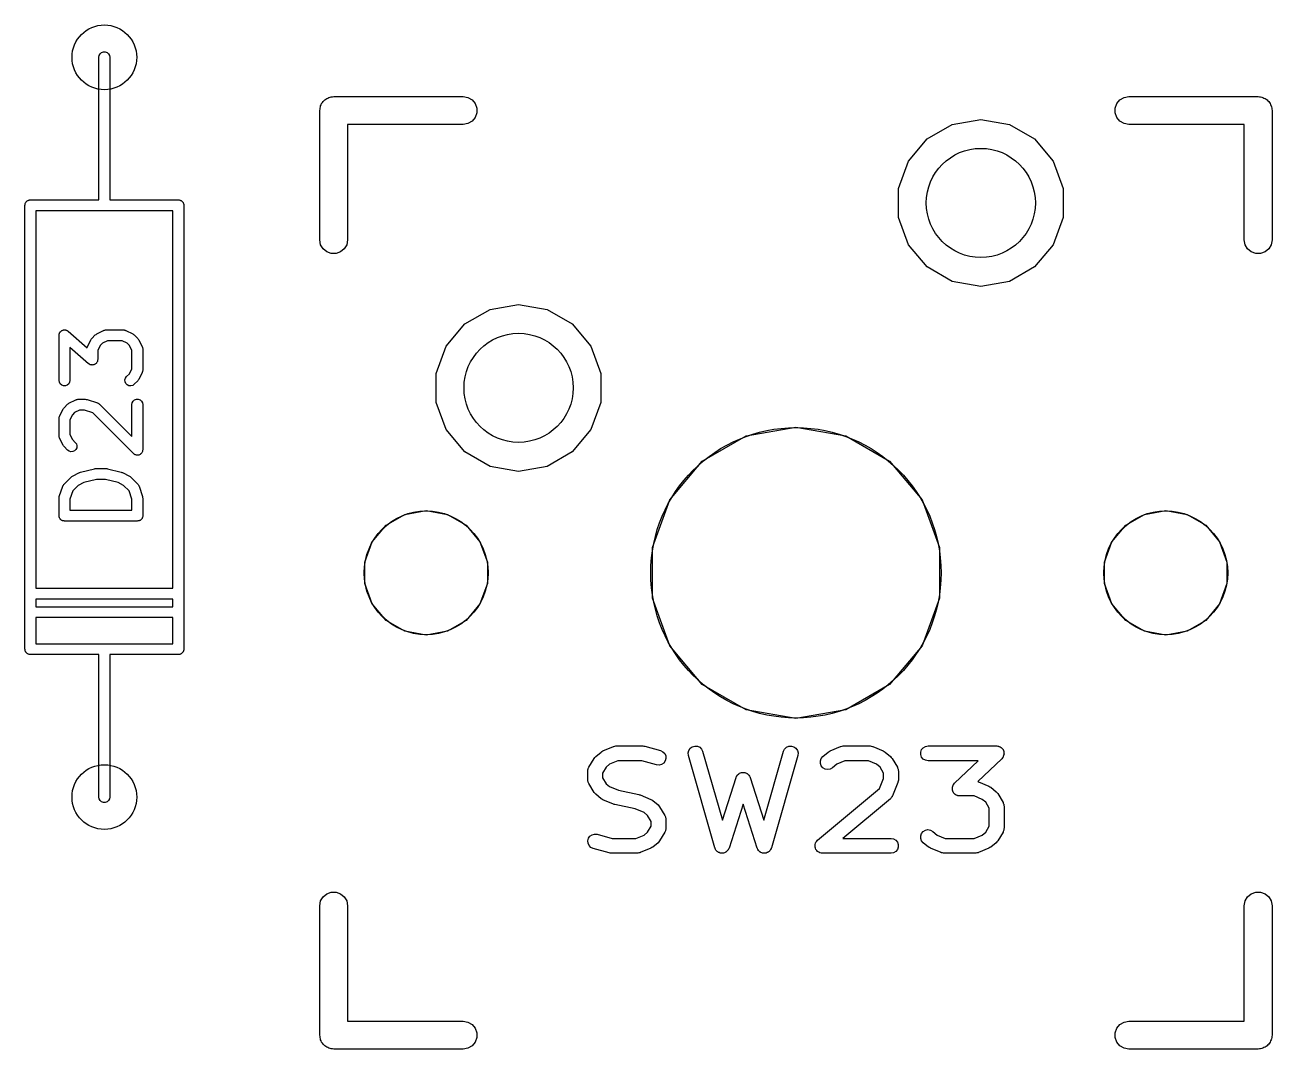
# Model space of a CAD drawing. Extents: x 37 to 203, y -145 to -25.
# Drawn here: x 77.91 to 95.04, y -85.54 to -71.48 of the extents above; entities that cross this region are included whole.
import ezdxf

# ---------------------------------------------------------------- set-up
doc = ezdxf.new("R2010")
doc.units = 0
doc.header["$MEASUREMENT"] = 0
doc.layers.add('BLACK', color=7, linetype='CONTINUOUS')

msp = doc.modelspace()

# ---------------------------------------------------------------- linework, layer by layer
at = {"layer": 'Black'}
for p, q in [((78.925, -71.92), (78.9295, -71.8943)), ((78.925, -73.19), (78.925, -71.92)), ((78.9295, -71.8943), (78.9425, -71.8718)), ((78.9425, -71.8718), (78.9625, -71.855)), ((78.9625, -71.855), (78.987, -71.8461)), ((78.987, -71.8461), (79.013, -71.8461)), ((79.013, -71.8461), (79.0375, -71.855)), ((79.0375, -71.855), (79.0575, -71.8718)), ((79.0575, -71.8718), (79.0705, -71.8943)), ((79.0705, -71.8943), (79.075, -71.92)), ((79.075, -71.92), (79.075, -73.19)), ((82.1013, -72.4681), (82.1169, -72.4624)), ((82.1169, -72.4624), (82.1336, -72.4624)), ((82.1336, -72.4624), (82.15, -72.4595)), ((82.15, -72.4595), (83.928, -72.4595)), ((83.928, -72.4595), (83.9932, -72.471)), ((93.0068, -72.471), (93.072, -72.4595)), ((93.072, -72.4595), (94.85, -72.4595)), ((94.85, -72.4595), (94.8664, -72.4624)), ((94.8664, -72.4624), (94.8831, -72.4624)), ((94.8831, -72.4624), (94.8987, -72.4681)), ((81.9595, -72.65), (81.9624, -72.6336)), ((81.9624, -72.6169), (81.9681, -72.6013)), ((81.9624, -72.6336), (81.9624, -72.6169)), ((81.9681, -72.6013), (81.971, -72.5848)), ((81.971, -72.5848), (81.9793, -72.5704)), ((81.9793, -72.5704), (81.985, -72.5547)), ((81.985, -72.5547), (81.9957, -72.542)), ((81.9957, -72.542), (82.0041, -72.5275)), ((82.0041, -72.5275), (82.0168, -72.5168)), ((82.0168, -72.5168), (82.0275, -72.5041)), ((82.0275, -72.5041), (82.042, -72.4957)), ((82.042, -72.4957), (82.0547, -72.485)), ((82.0547, -72.485), (82.0704, -72.4793)), ((82.0704, -72.4793), (82.0848, -72.471)), ((82.0848, -72.471), (82.1013, -72.4681)), ((83.9932, -72.471), (84.0505, -72.5041)), ((84.0505, -72.5041), (84.093, -72.5547)), ((84.093, -72.5547), (84.1156, -72.6169)), ((84.1156, -72.6169), (84.1156, -72.6831)), ((92.8844, -72.6169), (92.907, -72.5547)), ((92.8844, -72.6831), (92.8844, -72.6169)), ((92.907, -72.5547), (92.9495, -72.5041)), ((92.9495, -72.5041), (93.0068, -72.471)), ((94.8987, -72.4681), (94.9152, -72.471)), ((94.9152, -72.471), (94.9296, -72.4793)), ((94.9296, -72.4793), (94.9453, -72.485)), ((94.9453, -72.485), (94.958, -72.4957)), ((94.958, -72.4957), (94.9725, -72.5041)), ((94.9725, -72.5041), (94.9832, -72.5168)), ((94.9832, -72.5168), (94.9959, -72.5275)), ((94.9959, -72.5275), (95.0043, -72.542)), ((95.0043, -72.542), (95.015, -72.5547)), ((95.015, -72.5547), (95.0207, -72.5704)), ((95.0207, -72.5704), (95.029, -72.5848)), ((95.029, -72.5848), (95.0319, -72.6013)), ((95.0319, -72.6013), (95.0376, -72.6169)), ((95.0376, -72.6169), (95.0376, -72.6336)), ((95.0376, -72.6336), (95.0405, -72.65)), ((81.9595, -74.428), (81.9595, -72.65)), ((84.0505, -72.7959), (83.9932, -72.829)), ((84.093, -72.7452), (84.0505, -72.7959)), ((84.1156, -72.6831), (84.093, -72.7452)), ((90.6476, -72.8418), (91.04, -72.7726)), ((91.04, -72.7726), (91.4324, -72.8418)), ((92.907, -72.7452), (92.8844, -72.6831)), ((92.9495, -72.7959), (92.907, -72.7452)), ((93.0068, -72.829), (92.9495, -72.7959)), ((95.0405, -72.65), (95.0405, -74.428)), ((83.928, -72.8405), (82.3405, -72.8405)), ((82.3405, -72.8405), (82.3405, -74.428)), ((83.9932, -72.829), (83.928, -72.8405)), ((90.3025, -73.0411), (90.6476, -72.8418)), ((91.4324, -72.8418), (91.7775, -73.0411)), ((93.072, -72.8405), (93.0068, -72.829)), ((94.6595, -72.8405), (93.072, -72.8405)), ((94.6595, -74.428), (94.6595, -72.8405)), ((90.0464, -73.3463), (90.3025, -73.0411)), ((91.7775, -73.0411), (92.0336, -73.3463)), ((78.925, -73.877), (78.925, -73.19)), ((79.075, -73.19), (79.075, -73.877)), ((89.9101, -73.7208), (90.0464, -73.3463)), ((92.0336, -73.3463), (92.1699, -73.7208)), ((89.9101, -74.1192), (89.9101, -73.7208)), ((92.1699, -73.7208), (92.1699, -74.1192)), ((77.909, -73.952), (77.9101, -73.9455)), ((77.909, -80.048), (77.909, -73.952)), ((77.9101, -73.939), (77.9124, -73.9328)), ((77.9101, -73.9455), (77.9101, -73.939)), ((77.9124, -73.9328), (77.9135, -73.9263)), ((77.9135, -73.9263), (77.9168, -73.9207)), ((77.9168, -73.9207), (77.919, -73.9145)), ((77.919, -73.9145), (77.9233, -73.9095)), ((77.9233, -73.9095), (77.9265, -73.9038)), ((77.9265, -73.9038), (77.9316, -73.8996)), ((77.9316, -73.8996), (77.9358, -73.8945)), ((77.9358, -73.8945), (77.9415, -73.8913)), ((77.9415, -73.8913), (77.9465, -73.887)), ((77.9465, -73.887), (77.9527, -73.8848)), ((77.9527, -73.8848), (77.9583, -73.8815)), ((77.9583, -73.8815), (77.9648, -73.8804)), ((77.9648, -73.8804), (77.971, -73.8781)), ((77.971, -73.8781), (77.9775, -73.8781)), ((77.9775, -73.8781), (77.984, -73.877)), ((77.984, -73.877), (78.925, -73.877)), ((79.075, -73.877), (80.016, -73.877)), ((80.016, -73.877), (80.0225, -73.8781)), ((80.0225, -73.8781), (80.029, -73.8781)), ((80.029, -73.8781), (80.0352, -73.8804)), ((80.0352, -73.8804), (80.0417, -73.8815)), ((80.0417, -73.8815), (80.0473, -73.8848)), ((80.0473, -73.8848), (80.0535, -73.887)), ((80.0535, -73.887), (80.0585, -73.8913)), ((80.0585, -73.8913), (80.0642, -73.8945)), ((80.0642, -73.8945), (80.0684, -73.8996)), ((80.0684, -73.8996), (80.0735, -73.9038)), ((80.0735, -73.9038), (80.0767, -73.9095)), ((80.0767, -73.9095), (80.081, -73.9145)), ((80.081, -73.9145), (80.0832, -73.9207)), ((80.0832, -73.9207), (80.0865, -73.9263)), ((80.0865, -73.9263), (80.0876, -73.9328)), ((80.0876, -73.9328), (80.0899, -73.939)), ((80.0899, -73.939), (80.0899, -73.9455)), ((80.0899, -73.9455), (80.091, -73.952)), ((80.091, -73.952), (80.091, -80.048)), ((79, -74.027), (78.059, -74.027)), ((78.059, -74.027), (78.059, -79.211)), ((79.941, -74.027), (79, -74.027)), ((79.941, -79.211), (79.941, -74.027)), ((90.0464, -74.4937), (89.9101, -74.1192)), ((92.1699, -74.1192), (92.0336, -74.4937)), ((81.971, -74.4932), (81.9595, -74.428)), ((82.0041, -74.5505), (81.971, -74.4932)), ((82.329, -74.4932), (82.2959, -74.5505)), ((82.3405, -74.428), (82.329, -74.4932)), ((90.3025, -74.7989), (90.0464, -74.4937)), ((92.0336, -74.4937), (91.7775, -74.7989)), ((94.671, -74.4932), (94.6595, -74.428)), ((94.7041, -74.5505), (94.671, -74.4932)), ((95.029, -74.4932), (94.9959, -74.5505)), ((95.0405, -74.428), (95.029, -74.4932)), ((82.0547, -74.593), (82.0041, -74.5505)), ((82.1169, -74.6156), (82.0547, -74.593)), ((82.1831, -74.6156), (82.1169, -74.6156)), ((82.2452, -74.593), (82.1831, -74.6156)), ((82.2959, -74.5505), (82.2452, -74.593)), ((94.7548, -74.593), (94.7041, -74.5505)), ((94.8169, -74.6156), (94.7548, -74.593)), ((94.8831, -74.6156), (94.8169, -74.6156)), ((94.9453, -74.593), (94.8831, -74.6156)), ((94.9959, -74.5505), (94.9453, -74.593)), ((90.6476, -74.9982), (90.3025, -74.7989)), ((91.7775, -74.7989), (91.4324, -74.9982)), ((91.04, -75.0674), (90.6476, -74.9982)), ((91.4324, -74.9982), (91.04, -75.0674)), ((84.2976, -75.3818), (84.69, -75.3126)), ((84.69, -75.3126), (85.0824, -75.3818)), ((83.9525, -75.5811), (84.2976, -75.3818)), ((85.0824, -75.3818), (85.4275, -75.5811)), ((78.3788, -75.7235), (78.3809, -75.7181)), ((78.3809, -75.7181), (78.3819, -75.7124)), ((78.3819, -75.7124), (78.3856, -75.7061)), ((78.3856, -75.7061), (78.3882, -75.6993)), ((78.3882, -75.6993), (78.392, -75.6949)), ((78.392, -75.6949), (78.3949, -75.6899)), ((78.3949, -75.6899), (78.4005, -75.6852)), ((78.4005, -75.6852), (78.4054, -75.6797)), ((78.4054, -75.6797), (78.4104, -75.6769)), ((78.4104, -75.6769), (78.4149, -75.6731)), ((78.4149, -75.6731), (78.4218, -75.6706)), ((78.4218, -75.6706), (78.4282, -75.6671)), ((78.4282, -75.6671), (78.4339, -75.6662)), ((78.4339, -75.6662), (78.4394, -75.6642)), ((78.4394, -75.6642), (78.4467, -75.6642)), ((78.4467, -75.6642), (78.4539, -75.6631)), ((78.4539, -75.6631), (78.4596, -75.6642)), ((78.4596, -75.6642), (78.4654, -75.6642)), ((78.4654, -75.6642), (78.4723, -75.6667)), ((78.4723, -75.6667), (78.4795, -75.6682)), ((78.4795, -75.6682), (78.4844, -75.6712)), ((78.4844, -75.6712), (78.4899, -75.6731)), ((78.4899, -75.6731), (78.4955, -75.6779)), ((78.4955, -75.6779), (78.5018, -75.6817)), ((78.5018, -75.6817), (78.7618, -75.9091)), ((78.8854, -75.7258), (78.895, -75.7186)), ((78.895, -75.7186), (78.9903, -75.671)), ((78.9903, -75.671), (78.9944, -75.6698)), ((78.9944, -75.6698), (78.9982, -75.6676)), ((78.9982, -75.6676), (79.0068, -75.6661)), ((79.0068, -75.6661), (79.0152, -75.6636)), ((79.0152, -75.6636), (79.0196, -75.6638)), ((79.0196, -75.6638), (79.0238, -75.6631)), ((79.0238, -75.6631), (79.2619, -75.6631)), ((79.2619, -75.6631), (79.2662, -75.6638)), ((79.2662, -75.6638), (79.2705, -75.6636)), ((79.2705, -75.6636), (79.2789, -75.6661)), ((79.2789, -75.6661), (79.2876, -75.6676)), ((79.2876, -75.6676), (79.2913, -75.6698)), ((79.2913, -75.6698), (79.2954, -75.671)), ((79.2954, -75.671), (79.3907, -75.7186)), ((79.3907, -75.7186), (79.4003, -75.7258)), ((83.6964, -75.8863), (83.9525, -75.5811)), ((85.4275, -75.5811), (85.6836, -75.8863)), ((78.3774, -75.7381), (78.3787, -75.7309)), ((78.3774, -76.3571), (78.3774, -75.7381)), ((78.3787, -75.7309), (78.3788, -75.7235)), ((78.7663, -75.895), (78.8139, -75.7998)), ((78.8139, -75.7998), (78.821, -75.7901)), ((78.821, -75.7901), (78.8279, -75.7803)), ((78.8279, -75.7803), (78.8755, -75.7327)), ((78.8755, -75.7327), (78.8854, -75.7258)), ((78.9426, -75.8778), (78.9083, -75.9463)), ((78.973, -75.8474), (78.9426, -75.8778)), ((79.0415, -75.8131), (78.973, -75.8474)), ((79.2442, -75.8131), (79.0415, -75.8131)), ((79.3127, -75.8474), (79.2442, -75.8131)), ((79.3431, -75.8778), (79.3127, -75.8474)), ((79.3774, -75.9463), (79.3431, -75.8778)), ((79.4003, -75.7258), (79.4102, -75.7327)), ((79.4102, -75.7327), (79.4578, -75.7803)), ((79.4578, -75.7803), (79.4647, -75.7901)), ((79.4647, -75.7901), (79.4718, -75.7998)), ((79.4718, -75.7998), (79.5195, -75.895)), ((83.5601, -76.2608), (83.6964, -75.8863)), ((85.6836, -75.8863), (85.8199, -76.2608)), ((78.7839, -76.1279), (78.5274, -75.9034)), ((78.5274, -75.9034), (78.5274, -76.3571)), ((78.7618, -75.9091), (78.7629, -75.9029)), ((78.7629, -75.9029), (78.765, -75.8992)), ((78.765, -75.8992), (78.7663, -75.895)), ((78.9083, -75.9463), (78.9083, -76.0714)), ((79.3774, -76.1966), (79.3774, -75.9463)), ((79.5195, -75.895), (79.5207, -75.8992)), ((79.5207, -75.8992), (79.5229, -75.9029)), ((79.5229, -75.9029), (79.5244, -75.9116)), ((79.5244, -75.9116), (79.5269, -75.92)), ((79.5269, -75.92), (79.5266, -75.9243)), ((79.5266, -75.9243), (79.5274, -75.9286)), ((79.5274, -75.9286), (79.5274, -76.2143)), ((78.7902, -76.1317), (78.7839, -76.1279)), ((78.7958, -76.1364), (78.7902, -76.1317)), ((78.8013, -76.1384), (78.7958, -76.1364)), ((78.8062, -76.1414), (78.8013, -76.1384)), ((78.8134, -76.1428), (78.8062, -76.1414)), ((78.8203, -76.1453), (78.8134, -76.1428)), ((78.8261, -76.1453), (78.8203, -76.1453)), ((78.8318, -76.1464), (78.8261, -76.1453)), ((78.839, -76.1453), (78.8318, -76.1464)), ((78.8464, -76.1453), (78.839, -76.1453)), ((78.8518, -76.1433), (78.8464, -76.1453)), ((78.8575, -76.1424), (78.8518, -76.1433)), ((78.8639, -76.1389), (78.8575, -76.1424)), ((78.8708, -76.1364), (78.8639, -76.1389)), ((78.8753, -76.1327), (78.8708, -76.1364)), ((78.8803, -76.1299), (78.8753, -76.1327)), ((78.8852, -76.1243), (78.8803, -76.1299)), ((78.8908, -76.1196), (78.8852, -76.1243)), ((78.8937, -76.1146), (78.8908, -76.1196)), ((78.8975, -76.1103), (78.8937, -76.1146)), ((78.9001, -76.1034), (78.8975, -76.1103)), ((78.9038, -76.0971), (78.9001, -76.1034)), ((78.9048, -76.0914), (78.9038, -76.0971)), ((78.9069, -76.086), (78.9048, -76.0914)), ((78.9071, -76.0786), (78.9069, -76.086)), ((78.9083, -76.0714), (78.9071, -76.0786)), ((79.3431, -76.2651), (79.3774, -76.1966)), ((79.5244, -76.2313), (79.5229, -76.2399)), ((79.5269, -76.2229), (79.5244, -76.2313)), ((79.5274, -76.2143), (79.5266, -76.2185)), ((79.5266, -76.2185), (79.5269, -76.2229)), ((78.3819, -76.3828), (78.3774, -76.3571)), ((78.3949, -76.4054), (78.3819, -76.3828)), ((78.4149, -76.4221), (78.3949, -76.4054)), ((78.5098, -76.4054), (78.4899, -76.4221)), ((78.5229, -76.3828), (78.5098, -76.4054)), ((78.5274, -76.3571), (78.5229, -76.3828)), ((79.2824, -76.3506), (79.2892, -76.3254)), ((79.2847, -76.3766), (79.2824, -76.3506)), ((79.2957, -76.4002), (79.2847, -76.3766)), ((79.2892, -76.3254), (79.3041, -76.3041)), ((79.3141, -76.4186), (79.2957, -76.4002)), ((79.3041, -76.3041), (79.3431, -76.2651)), ((79.4578, -76.3626), (79.4102, -76.4102)), ((79.4647, -76.3527), (79.4578, -76.3626)), ((79.4718, -76.3431), (79.4647, -76.3527)), ((79.5195, -76.2478), (79.4718, -76.3431)), ((79.5207, -76.2437), (79.5195, -76.2478)), ((79.5229, -76.2399), (79.5207, -76.2437)), ((83.5601, -76.6592), (83.5601, -76.2608)), ((85.8199, -76.2608), (85.8199, -76.6592)), ((78.4394, -76.431), (78.4149, -76.4221)), ((78.4654, -76.431), (78.4394, -76.431)), ((78.4899, -76.4221), (78.4654, -76.431)), ((79.3377, -76.4296), (79.3141, -76.4186)), ((79.3637, -76.4319), (79.3377, -76.4296)), ((79.3888, -76.4251), (79.3637, -76.4319)), ((79.4102, -76.4102), (79.3888, -76.4251)), ((78.4329, -76.7522), (78.4401, -76.7425)), ((78.4401, -76.7425), (78.447, -76.7327)), ((78.447, -76.7327), (78.4946, -76.6851)), ((78.4946, -76.6851), (78.5044, -76.6782)), ((78.5044, -76.6782), (78.5141, -76.671)), ((78.5141, -76.671), (78.6093, -76.6234)), ((78.6093, -76.6234), (78.6135, -76.6222)), ((78.6135, -76.6222), (78.6172, -76.62)), ((78.6172, -76.62), (78.6259, -76.6185)), ((78.6259, -76.6185), (78.6343, -76.616)), ((78.6343, -76.616), (78.6386, -76.6162)), ((78.6386, -76.6162), (78.6429, -76.6155)), ((78.6429, -76.6155), (78.7381, -76.6155)), ((78.7381, -76.6155), (78.7499, -76.6176)), ((78.7499, -76.6176), (78.7618, -76.6193)), ((78.7618, -76.6193), (78.9047, -76.6669)), ((78.9047, -76.6669), (78.9085, -76.669)), ((78.9085, -76.669), (78.9126, -76.6701)), ((78.9126, -76.6701), (78.9198, -76.6752)), ((78.9198, -76.6752), (78.9276, -76.6793)), ((78.9276, -76.6793), (78.9304, -76.6826)), ((78.9304, -76.6826), (78.934, -76.6851)), ((78.934, -76.6851), (79.3774, -77.1285)), ((79.3774, -76.6905), (79.3819, -76.6648)), ((79.3774, -77.1285), (79.3774, -76.6905)), ((79.3819, -76.6648), (79.3949, -76.6423)), ((79.3949, -76.6423), (79.4149, -76.6255)), ((79.4149, -76.6255), (79.4394, -76.6166)), ((79.4394, -76.6166), (79.4654, -76.6166)), ((79.4654, -76.6166), (79.4899, -76.6255)), ((79.4899, -76.6255), (79.5098, -76.6423)), ((79.5098, -76.6423), (79.5229, -76.6648)), ((79.5229, -76.6648), (79.5274, -76.6905)), ((79.5274, -76.6905), (79.5274, -77.3095)), ((83.6964, -77.0337), (83.5601, -76.6592)), ((85.8199, -76.6592), (85.6836, -77.0337)), ((78.3774, -76.881), (78.3781, -76.8767)), ((78.3774, -77.119), (78.3774, -76.881)), ((78.3779, -76.8724), (78.3804, -76.864)), ((78.3781, -76.8767), (78.3779, -76.8724)), ((78.3804, -76.864), (78.3819, -76.8553)), ((78.3819, -76.8553), (78.3841, -76.8516)), ((78.3841, -76.8516), (78.3853, -76.8474)), ((78.3853, -76.8474), (78.4329, -76.7522)), ((78.5616, -76.8301), (78.5274, -76.8987)), ((78.5274, -76.8987), (78.5274, -77.1013)), ((78.592, -76.7997), (78.5616, -76.8301)), ((78.6606, -76.7655), (78.592, -76.7997)), ((78.7259, -76.7655), (78.6606, -76.7655)), ((78.8404, -76.8036), (78.7259, -76.7655)), ((79.3993, -77.3626), (78.8404, -76.8036)), ((83.9525, -77.3389), (83.6964, -77.0337)), ((85.6836, -77.0337), (85.4275, -77.3389)), ((87.8154, -77.1192), (88.5, -76.9985)), ((88.5, -76.9985), (89.1846, -77.1192)), ((78.3781, -77.1233), (78.3774, -77.119)), ((78.3779, -77.1276), (78.3781, -77.1233)), ((78.3804, -77.136), (78.3779, -77.1276)), ((78.3819, -77.1447), (78.3804, -77.136)), ((78.3841, -77.1484), (78.3819, -77.1447)), ((78.3853, -77.1526), (78.3841, -77.1484)), ((78.4329, -77.2478), (78.3853, -77.1526)), ((78.4401, -77.2575), (78.4329, -77.2478)), ((78.447, -77.2673), (78.4401, -77.2575)), ((78.5274, -77.1013), (78.5616, -77.1699)), ((78.5616, -77.1699), (78.6007, -77.2089)), ((78.6007, -77.2089), (78.6156, -77.2302)), ((78.6156, -77.2302), (78.6223, -77.2554)), ((78.6223, -77.2554), (78.6201, -77.2813)), ((87.2134, -77.4667), (87.8154, -77.1192)), ((89.1846, -77.1192), (89.7865, -77.4667)), ((78.4946, -77.3149), (78.447, -77.2673)), ((78.5159, -77.3299), (78.4946, -77.3149)), ((78.5411, -77.3366), (78.5159, -77.3299)), ((78.567, -77.3343), (78.5411, -77.3366)), ((78.5906, -77.3233), (78.567, -77.3343)), ((78.6091, -77.3049), (78.5906, -77.3233)), ((78.6201, -77.2813), (78.6091, -77.3049)), ((79.4074, -77.3682), (79.3993, -77.3626)), ((79.4149, -77.3745), (79.4074, -77.3682)), ((79.418, -77.3756), (79.4149, -77.3745)), ((79.4207, -77.3775), (79.418, -77.3756)), ((79.4302, -77.38), (79.4207, -77.3775)), ((79.4394, -77.3834), (79.4302, -77.38)), ((79.4427, -77.3834), (79.4394, -77.3834)), ((79.4458, -77.3842), (79.4427, -77.3834)), ((79.4556, -77.3834), (79.4458, -77.3842)), ((79.4654, -77.3834), (79.4556, -77.3834)), ((79.4685, -77.3823), (79.4654, -77.3834)), ((79.4718, -77.382), (79.4685, -77.3823)), ((79.4807, -77.3778), (79.4718, -77.382)), ((79.4899, -77.3745), (79.4807, -77.3778)), ((79.4924, -77.3724), (79.4899, -77.3745)), ((79.4954, -77.371), (79.4924, -77.3724)), ((79.5023, -77.364), (79.4954, -77.371)), ((79.5098, -77.3577), (79.5023, -77.364)), ((79.5115, -77.3549), (79.5098, -77.3577)), ((79.5138, -77.3525), (79.5115, -77.3549)), ((79.518, -77.3437), (79.5138, -77.3525)), ((79.5229, -77.3352), (79.518, -77.3437)), ((79.5234, -77.3319), (79.5229, -77.3352)), ((79.5248, -77.3289), (79.5234, -77.3319)), ((79.5257, -77.3192), (79.5248, -77.3289)), ((79.5274, -77.3095), (79.5257, -77.3192)), ((84.2976, -77.5382), (83.9525, -77.3389)), ((85.4275, -77.3389), (85.0824, -77.5382)), ((78.6723, -77.6177), (78.8628, -77.5701)), ((78.8628, -77.5701), (78.8719, -77.5695)), ((78.8719, -77.5695), (78.881, -77.5679)), ((78.881, -77.5679), (79.0238, -77.5679)), ((79.0238, -77.5679), (79.0328, -77.5695)), ((79.0328, -77.5695), (79.042, -77.5701)), ((79.042, -77.5701), (79.2325, -77.6177)), ((84.69, -77.6074), (84.2976, -77.5382)), ((85.0824, -77.5382), (84.69, -77.6074)), ((86.7666, -77.9992), (87.2134, -77.4667)), ((89.7865, -77.4667), (90.2334, -77.9992)), ((78.447, -77.7803), (78.5422, -77.6851)), ((78.5422, -77.6851), (78.552, -77.6782)), ((78.552, -77.6782), (78.5617, -77.671)), ((78.5617, -77.671), (78.6569, -77.6234)), ((78.7167, -77.7612), (78.6397, -77.7997)), ((78.6569, -77.6234), (78.6648, -77.6211)), ((78.6648, -77.6211), (78.6723, -77.6177)), ((78.8902, -77.7179), (78.7167, -77.7612)), ((79.0146, -77.7179), (78.8902, -77.7179)), ((79.1881, -77.7612), (79.0146, -77.7179)), ((79.2651, -77.7997), (79.1881, -77.7612)), ((79.2325, -77.6177), (79.24, -77.6211)), ((79.24, -77.6211), (79.2478, -77.6234)), ((79.2478, -77.6234), (79.3431, -77.671)), ((79.3431, -77.671), (79.3527, -77.6782)), ((79.3527, -77.6782), (79.3626, -77.6851)), ((79.3626, -77.6851), (79.4578, -77.7803)), ((78.3812, -77.9525), (78.4288, -77.8096)), ((78.4288, -77.8096), (78.4309, -77.8058)), ((78.4309, -77.8058), (78.432, -77.8016)), ((78.432, -77.8016), (78.4371, -77.7944)), ((78.4371, -77.7944), (78.4413, -77.7867)), ((78.4413, -77.7867), (78.4445, -77.7838)), ((78.4445, -77.7838), (78.447, -77.7803)), ((78.5656, -77.8738), (78.5274, -77.9884)), ((78.6397, -77.7997), (78.5656, -77.8738)), ((79.3392, -77.8738), (79.2651, -77.7997)), ((79.3774, -77.9884), (79.3392, -77.8738)), ((79.4578, -77.7803), (79.4603, -77.7838)), ((79.4603, -77.7838), (79.4635, -77.7867)), ((79.4635, -77.7867), (79.4677, -77.7944)), ((79.4677, -77.7944), (79.4727, -77.8016)), ((79.4727, -77.8016), (79.4739, -77.8058)), ((79.4739, -77.8058), (79.4759, -77.8096)), ((79.4759, -77.8096), (79.5235, -77.9525)), ((78.3774, -77.9762), (78.3795, -77.9643)), ((78.3774, -78.2143), (78.3774, -77.9762)), ((78.3795, -77.9643), (78.3812, -77.9525)), ((78.5274, -77.9884), (78.5274, -78.1393)), ((79.3774, -78.1393), (79.3774, -77.9884)), ((79.5235, -77.9525), (79.5253, -77.9643)), ((79.5253, -77.9643), (79.5274, -77.9762)), ((79.5274, -77.9762), (79.5274, -78.2143)), ((86.5289, -78.6524), (86.7666, -77.9992)), ((90.2334, -77.9992), (90.4711, -78.6524)), ((78.3785, -78.2207), (78.3774, -78.2143)), ((78.3785, -78.2273), (78.3785, -78.2207)), ((78.3808, -78.2335), (78.3785, -78.2273)), ((78.3819, -78.2399), (78.3808, -78.2335)), ((78.3852, -78.2456), (78.3819, -78.2399)), ((78.3874, -78.2518), (78.3852, -78.2456)), ((78.3916, -78.2568), (78.3874, -78.2518)), ((78.3949, -78.2625), (78.3916, -78.2568)), ((78.4, -78.2667), (78.3949, -78.2625)), ((78.4042, -78.2717), (78.4, -78.2667)), ((78.4099, -78.275), (78.4042, -78.2717)), ((78.4149, -78.2792), (78.4099, -78.275)), ((78.421, -78.2815), (78.4149, -78.2792)), ((78.4267, -78.2848), (78.421, -78.2815)), ((78.4332, -78.2859), (78.4267, -78.2848)), ((78.4394, -78.2881), (78.4332, -78.2859)), ((78.4459, -78.2881), (78.4394, -78.2881)), ((78.4524, -78.2893), (78.4459, -78.2881)), ((79.4524, -78.2893), (78.4524, -78.2893)), ((78.5274, -78.1393), (79.3774, -78.1393)), ((79.4588, -78.2881), (79.4524, -78.2893)), ((79.4654, -78.2881), (79.4588, -78.2881)), ((79.4716, -78.2859), (79.4654, -78.2881)), ((79.478, -78.2848), (79.4716, -78.2859)), ((79.4837, -78.2815), (79.478, -78.2848)), ((79.4899, -78.2792), (79.4837, -78.2815)), ((79.4949, -78.275), (79.4899, -78.2792)), ((79.5006, -78.2717), (79.4949, -78.275)), ((79.5048, -78.2667), (79.5006, -78.2717)), ((79.5098, -78.2625), (79.5048, -78.2667)), ((79.5131, -78.2568), (79.5098, -78.2625)), ((79.5173, -78.2518), (79.5131, -78.2568)), ((79.5196, -78.2456), (79.5173, -78.2518)), ((79.5229, -78.2399), (79.5196, -78.2456)), ((79.524, -78.2335), (79.5229, -78.2399)), ((79.5262, -78.2273), (79.524, -78.2335)), ((79.5274, -78.2143), (79.5262, -78.2207)), ((79.5262, -78.2207), (79.5262, -78.2273)), ((82.871, -78.3457), (83.1279, -78.1974)), ((83.1279, -78.1974), (83.42, -78.1458)), ((83.42, -78.1458), (83.7121, -78.1974)), ((83.7121, -78.1974), (83.969, -78.3457)), ((93.031, -78.3457), (93.2879, -78.1974)), ((93.2879, -78.1974), (93.58, -78.1458)), ((93.58, -78.1458), (93.8721, -78.1974)), ((93.8721, -78.1974), (94.129, -78.3457)), ((82.6803, -78.5729), (82.871, -78.3457)), ((83.969, -78.3457), (84.1597, -78.5729)), ((92.8403, -78.5729), (93.031, -78.3457)), ((94.129, -78.3457), (94.3197, -78.5729)), ((82.5788, -78.8517), (82.6803, -78.5729)), ((84.1597, -78.5729), (84.2612, -78.8517)), ((92.7388, -78.8517), (92.8403, -78.5729)), ((94.3197, -78.5729), (94.4212, -78.8517)), ((86.5289, -79.3476), (86.5289, -78.6524)), ((90.4711, -78.6524), (90.4711, -79.3476)), ((82.5788, -79.1483), (82.5788, -78.8517)), ((84.2612, -78.8517), (84.2612, -79.1483)), ((92.7388, -79.1483), (92.7388, -78.8517)), ((94.4212, -78.8517), (94.4212, -79.1483)), ((78.059, -79.211), (79.941, -79.211)), ((82.6803, -79.4271), (82.5788, -79.1483)), ((84.2612, -79.1483), (84.1597, -79.4271)), ((92.8403, -79.4271), (92.7388, -79.1483)), ((94.4212, -79.1483), (94.3197, -79.4271)), ((78.059, -79.361), (78.059, -79.465)), ((79.941, -79.361), (78.059, -79.361)), ((78.059, -79.465), (79.941, -79.465)), ((79.941, -79.465), (79.941, -79.361)), ((82.871, -79.6543), (82.6803, -79.4271)), ((84.1597, -79.4271), (83.969, -79.6543)), ((86.7666, -80.0008), (86.5289, -79.3476)), ((90.4711, -79.3476), (90.2334, -80.0008)), ((93.031, -79.6543), (92.8403, -79.4271)), ((94.3197, -79.4271), (94.129, -79.6543)), ((79.941, -79.615), (78.059, -79.615)), ((78.059, -79.615), (78.059, -79.973)), ((79.941, -79.973), (79.941, -79.615)), ((83.1279, -79.8026), (82.871, -79.6543)), ((83.969, -79.6543), (83.7121, -79.8026)), ((93.2879, -79.8026), (93.031, -79.6543)), ((94.129, -79.6543), (93.8721, -79.8026)), ((83.42, -79.8541), (83.1279, -79.8026)), ((83.7121, -79.8026), (83.42, -79.8541)), ((93.58, -79.8541), (93.2879, -79.8026)), ((93.8721, -79.8026), (93.58, -79.8541)), ((78.059, -79.973), (79, -79.973)), ((79, -79.973), (79.941, -79.973)), ((87.2134, -80.5332), (86.7666, -80.0008)), ((90.2334, -80.0008), (89.7865, -80.5332)), ((77.9101, -80.0545), (77.909, -80.048)), ((77.9101, -80.061), (77.9101, -80.0545)), ((77.9124, -80.0672), (77.9101, -80.061)), ((77.9135, -80.0737), (77.9124, -80.0672)), ((77.9168, -80.0793), (77.9135, -80.0737)), ((77.919, -80.0855), (77.9168, -80.0793)), ((77.9233, -80.0905), (77.919, -80.0855)), ((77.9265, -80.0962), (77.9233, -80.0905)), ((77.9316, -80.1004), (77.9265, -80.0962)), ((77.9358, -80.1055), (77.9316, -80.1004)), ((77.9415, -80.1087), (77.9358, -80.1055)), ((77.9465, -80.113), (77.9415, -80.1087)), ((77.9527, -80.1152), (77.9465, -80.113)), ((77.9583, -80.1185), (77.9527, -80.1152)), ((77.9648, -80.1196), (77.9583, -80.1185)), ((77.971, -80.1219), (77.9648, -80.1196)), ((77.9775, -80.1219), (77.971, -80.1219)), ((77.984, -80.123), (77.9775, -80.1219)), ((78.925, -80.123), (77.984, -80.123)), ((78.925, -80.81), (78.925, -80.123)), ((80.016, -80.123), (79.075, -80.123)), ((79.075, -80.123), (79.075, -80.81)), ((80.0225, -80.1219), (80.016, -80.123)), ((80.029, -80.1219), (80.0225, -80.1219)), ((80.0352, -80.1196), (80.029, -80.1219)), ((80.0417, -80.1185), (80.0352, -80.1196)), ((80.0473, -80.1152), (80.0417, -80.1185)), ((80.0535, -80.113), (80.0473, -80.1152)), ((80.0585, -80.1087), (80.0535, -80.113)), ((80.0642, -80.1055), (80.0585, -80.1087)), ((80.0684, -80.1004), (80.0642, -80.1055)), ((80.0735, -80.0962), (80.0684, -80.1004)), ((80.0767, -80.0905), (80.0735, -80.0962)), ((80.081, -80.0855), (80.0767, -80.0905)), ((80.0832, -80.0793), (80.081, -80.0855)), ((80.0865, -80.0737), (80.0832, -80.0793)), ((80.0876, -80.0672), (80.0865, -80.0737)), ((80.0899, -80.061), (80.0876, -80.0672)), ((80.091, -80.048), (80.0899, -80.0545)), ((80.0899, -80.0545), (80.0899, -80.061)), ((87.8154, -80.8808), (87.2134, -80.5332)), ((89.7865, -80.5332), (89.1846, -80.8808)), ((78.925, -82.08), (78.925, -80.81)), ((79.075, -80.81), (79.075, -82.08)), ((88.5, -81.0015), (87.8154, -80.8808)), ((89.1846, -80.8808), (88.5, -81.0015)), ((85.7277, -81.5482), (85.7388, -81.5354)), ((85.7388, -81.5354), (85.7498, -81.5224)), ((85.7498, -81.5224), (85.8224, -81.4619)), ((85.8224, -81.4619), (85.8356, -81.4544)), ((85.8356, -81.4544), (85.8484, -81.4462)), ((85.8484, -81.4462), (85.9935, -81.3857)), ((85.9935, -81.3857), (85.9958, -81.3852)), ((85.9958, -81.3852), (85.9978, -81.3841)), ((85.9978, -81.3841), (86.0129, -81.3814)), ((86.0129, -81.3814), (86.0279, -81.378)), ((86.0279, -81.378), (86.0303, -81.3783)), ((86.0303, -81.3783), (86.0326, -81.3779)), ((86.0326, -81.3779), (86.3954, -81.3779)), ((86.3954, -81.3779), (86.409, -81.3803)), ((86.409, -81.3803), (86.4226, -81.3816)), ((86.4226, -81.3816), (86.6403, -81.4421)), ((86.6403, -81.4421), (86.6722, -81.4573)), ((86.6722, -81.4573), (86.6969, -81.4825)), ((86.6969, -81.4825), (86.7115, -81.5146)), ((86.7115, -81.5146), (86.7143, -81.5498)), ((87.0198, -81.4723), (87.0284, -81.4381)), ((87.0235, -81.5074), (87.0198, -81.4723)), ((87.3863, -82.7774), (87.0235, -81.5074)), ((87.0284, -81.4381), (87.0481, -81.4089)), ((87.0481, -81.4089), (87.0767, -81.3882)), ((87.0767, -81.3882), (87.1106, -81.3785)), ((87.1106, -81.3785), (87.1458, -81.381)), ((87.1458, -81.381), (87.178, -81.3953)), ((87.178, -81.3953), (87.2034, -81.4199)), ((87.2034, -81.4199), (87.2188, -81.4516)), ((87.2188, -81.4516), (87.4895, -82.399)), ((88.0591, -82.399), (88.3297, -81.4516)), ((88.5251, -81.5074), (88.1623, -82.7774)), ((88.3297, -81.4516), (88.3452, -81.4199)), ((88.3452, -81.4199), (88.3705, -81.3953)), ((88.3705, -81.3953), (88.4028, -81.381)), ((88.4028, -81.381), (88.438, -81.3785)), ((88.438, -81.3785), (88.4719, -81.3882)), ((88.4719, -81.3882), (88.5004, -81.4089)), ((88.5004, -81.4089), (88.5202, -81.4381)), ((88.5202, -81.4381), (88.5288, -81.4723)), ((88.5288, -81.4723), (88.5251, -81.5074)), ((88.8476, -81.5494), (88.8704, -81.5224)), ((88.8704, -81.5224), (88.943, -81.4619)), ((88.943, -81.4619), (88.9561, -81.4544)), ((88.9561, -81.4544), (88.9689, -81.4462)), ((88.9689, -81.4462), (89.1141, -81.3857)), ((89.1141, -81.3857), (89.1164, -81.3852)), ((89.1164, -81.3852), (89.1184, -81.3841)), ((89.1184, -81.3841), (89.1335, -81.3814)), ((89.1335, -81.3814), (89.1485, -81.378)), ((89.1485, -81.378), (89.1508, -81.3783)), ((89.1508, -81.3783), (89.1531, -81.3779)), ((89.1531, -81.3779), (89.516, -81.3779)), ((89.516, -81.3779), (89.5183, -81.3783)), ((89.5183, -81.3783), (89.5206, -81.378)), ((89.5206, -81.378), (89.5356, -81.3814)), ((89.5356, -81.3814), (89.5507, -81.3841)), ((89.5507, -81.3841), (89.5528, -81.3852)), ((89.5528, -81.3852), (89.5551, -81.3857)), ((89.5551, -81.3857), (89.7002, -81.4462)), ((89.7002, -81.4462), (89.713, -81.4544)), ((89.713, -81.4544), (89.7262, -81.4619)), ((89.7262, -81.4619), (89.7988, -81.5224)), ((89.7988, -81.5224), (89.8097, -81.5354)), ((89.8097, -81.5354), (89.8208, -81.5482)), ((90.2142, -81.4619), (90.2263, -81.4287)), ((90.2142, -81.4972), (90.2142, -81.4619)), ((90.2263, -81.5303), (90.2142, -81.4972)), ((90.2263, -81.4287), (90.249, -81.4017)), ((90.249, -81.5574), (90.2263, -81.5303)), ((90.249, -81.4017), (90.2795, -81.3841)), ((90.2795, -81.3841), (90.3143, -81.3779)), ((90.3143, -81.3779), (91.2577, -81.3779)), ((91.2577, -81.3779), (91.272, -81.3804)), ((91.272, -81.3804), (91.2864, -81.3821)), ((91.2864, -81.3821), (91.2893, -81.3835)), ((91.2893, -81.3835), (91.2925, -81.3841)), ((91.2925, -81.3841), (91.305, -81.3913)), ((91.305, -81.3913), (91.318, -81.3977)), ((91.318, -81.3977), (91.3202, -81.4001)), ((91.3202, -81.4001), (91.323, -81.4017)), ((91.323, -81.4017), (91.3323, -81.4128)), ((91.3364, -81.5414), (91.3278, -81.5531)), ((91.3323, -81.4128), (91.3423, -81.4233)), ((91.3457, -81.5303), (91.3364, -81.5414)), ((91.3423, -81.4233), (91.3436, -81.4263)), ((91.3436, -81.4263), (91.3457, -81.4287)), ((91.3457, -81.4287), (91.3507, -81.4423)), ((91.3468, -81.5273), (91.3457, -81.5303)), ((91.3487, -81.5247), (91.3468, -81.5273)), ((91.3528, -81.5108), (91.3487, -81.5247)), ((91.3507, -81.4423), (91.3565, -81.4556)), ((91.3578, -81.4972), (91.3528, -81.5108)), ((91.3565, -81.4556), (91.3567, -81.4588)), ((91.3567, -81.4588), (91.3578, -81.4619)), ((91.3578, -81.4619), (91.3578, -81.4764)), ((91.3578, -81.4764), (91.3587, -81.4908)), ((91.3587, -81.4908), (91.3578, -81.4939)), ((91.3578, -81.4939), (91.3578, -81.4972)), ((85.6407, -81.7214), (85.6424, -81.7118)), ((85.6424, -81.7118), (85.6425, -81.7021)), ((85.6425, -81.7021), (85.6454, -81.6946)), ((85.6454, -81.6946), (85.6468, -81.6867)), ((85.6468, -81.6867), (85.6517, -81.6782)), ((85.6517, -81.6782), (85.6552, -81.6692)), ((85.6552, -81.6692), (85.7277, -81.5482)), ((85.8931, -81.6675), (85.8439, -81.7496)), ((85.9407, -81.6279), (85.8931, -81.6675)), ((86.0529, -81.5811), (85.9407, -81.6279)), ((86.3816, -81.5811), (86.0529, -81.5811)), ((86.5859, -81.6379), (86.3816, -81.5811)), ((86.6211, -81.6413), (86.5859, -81.6379)), ((86.6552, -81.6325), (86.6211, -81.6413)), ((86.6843, -81.6125), (86.6552, -81.6325)), ((86.7048, -81.5838), (86.6843, -81.6125)), ((86.7143, -81.5498), (86.7048, -81.5838)), ((88.8353, -81.6178), (88.8354, -81.5825)), ((88.8473, -81.651), (88.8353, -81.6178)), ((88.8354, -81.5825), (88.8476, -81.5494)), ((88.8699, -81.6781), (88.8473, -81.651)), ((88.9004, -81.6958), (88.8699, -81.6781)), ((88.9351, -81.7021), (88.9004, -81.6958)), ((88.9699, -81.6961), (88.9351, -81.7021)), ((89.0005, -81.6785), (88.9699, -81.6961)), ((89.0612, -81.6279), (89.0005, -81.6785)), ((89.1735, -81.5811), (89.0612, -81.6279)), ((89.4957, -81.5811), (89.1735, -81.5811)), ((89.6079, -81.6279), (89.4957, -81.5811)), ((89.6554, -81.6675), (89.6079, -81.6279)), ((89.7047, -81.7496), (89.6554, -81.6675)), ((89.8208, -81.5482), (89.8934, -81.6692)), ((89.8934, -81.6692), (89.8969, -81.6782)), ((89.8969, -81.6782), (89.9018, -81.6867)), ((89.9018, -81.6867), (89.9032, -81.6946)), ((89.9032, -81.6946), (89.906, -81.7021)), ((89.906, -81.7021), (89.9062, -81.7118)), ((89.9062, -81.7118), (89.9079, -81.7214)), ((90.2795, -81.575), (90.249, -81.5574)), ((90.3143, -81.5811), (90.2795, -81.575)), ((91.0037, -81.5811), (90.3143, -81.5811)), ((90.6796, -81.8898), (91.0037, -81.5811)), ((91.3278, -81.5531), (90.998, -81.8671)), ((85.6407, -81.8424), (85.6407, -81.7214)), ((85.6424, -81.852), (85.6407, -81.8424)), ((85.6425, -81.8617), (85.6424, -81.852)), ((85.6454, -81.8692), (85.6425, -81.8617)), ((85.6468, -81.8771), (85.6454, -81.8692)), ((85.6517, -81.8856), (85.6468, -81.8771)), ((85.6552, -81.8947), (85.6517, -81.8856)), ((85.8439, -81.7496), (85.8439, -81.8142)), ((85.8439, -81.8142), (85.8931, -81.8963)), ((87.4895, -82.399), (87.6775, -81.8114)), ((87.6775, -81.8114), (87.6794, -81.8078)), ((87.6794, -81.8078), (87.6803, -81.8039)), ((87.6803, -81.8039), (87.6876, -81.7923)), ((87.6876, -81.7923), (87.6939, -81.7802)), ((87.6939, -81.7802), (87.6969, -81.7775)), ((87.6969, -81.7775), (87.6991, -81.7741)), ((87.6991, -81.7741), (87.7099, -81.7657)), ((87.7099, -81.7657), (87.7201, -81.7565)), ((87.7201, -81.7565), (87.7238, -81.7549)), ((87.7238, -81.7549), (87.727, -81.7525)), ((87.727, -81.7525), (87.74, -81.7483)), ((87.74, -81.7483), (87.7527, -81.7431)), ((87.7527, -81.7431), (87.7568, -81.7429)), ((87.7568, -81.7429), (87.7606, -81.7417)), ((87.7606, -81.7417), (87.7743, -81.7422)), ((87.7743, -81.7422), (87.788, -81.7417)), ((87.788, -81.7417), (87.7918, -81.7429)), ((87.7918, -81.7429), (87.7959, -81.7431)), ((87.7959, -81.7431), (87.8085, -81.7483)), ((87.8085, -81.7483), (87.8216, -81.7525)), ((87.8216, -81.7525), (87.8248, -81.7549)), ((87.8248, -81.7549), (87.8285, -81.7565)), ((87.8285, -81.7565), (87.8387, -81.7657)), ((87.8387, -81.7657), (87.8495, -81.7741)), ((87.8495, -81.7741), (87.8516, -81.7775)), ((87.8516, -81.7775), (87.8546, -81.7802)), ((87.8546, -81.7802), (87.861, -81.7923)), ((87.861, -81.7923), (87.8683, -81.8039)), ((87.8683, -81.8039), (87.8692, -81.8078)), ((87.8692, -81.8078), (87.8711, -81.8114)), ((87.8711, -81.8114), (88.0591, -82.399)), ((89.6489, -81.9622), (89.7047, -81.8228)), ((89.7047, -81.8228), (89.7047, -81.7496)), ((89.9006, -81.8801), (89.828, -82.0615)), ((89.9009, -81.8785), (89.9006, -81.8801)), ((89.9018, -81.8771), (89.9009, -81.8785)), ((89.9045, -81.8613), (89.9018, -81.8771)), ((89.9078, -81.8456), (89.9045, -81.8613)), ((89.9079, -81.8424), (89.9076, -81.844)), ((89.9076, -81.844), (89.9078, -81.8456)), ((89.9079, -81.7214), (89.9079, -81.8424)), ((90.998, -81.8671), (91.0022, -81.8679)), ((91.0022, -81.8679), (91.0042, -81.869)), ((91.0042, -81.869), (91.0065, -81.8695)), ((91.0065, -81.8695), (91.1516, -81.93)), ((85.7277, -82.0156), (85.6552, -81.8947)), ((85.7389, -82.0284), (85.7277, -82.0156)), ((85.7498, -82.0414), (85.7389, -82.0284)), ((85.8224, -82.1019), (85.7498, -82.0414)), ((85.8931, -81.8963), (85.9407, -81.9359)), ((85.9407, -81.9359), (86.0627, -81.9868)), ((86.0627, -81.9868), (86.3436, -82.0453)), ((86.3436, -82.0453), (86.3525, -82.0489)), ((86.3525, -82.0489), (86.3619, -82.051)), ((86.3619, -82.051), (86.5071, -82.1115)), ((88.7978, -82.6715), (89.6489, -81.9622)), ((90.6487, -81.952), (90.6497, -81.9489)), ((90.6497, -81.9665), (90.6487, -81.952)), ((90.6497, -81.9457), (90.6546, -81.9321)), ((90.6497, -81.9489), (90.6497, -81.9457)), ((90.6497, -81.981), (90.6497, -81.9665)), ((90.6508, -81.984), (90.6497, -81.981)), ((90.651, -81.9872), (90.6508, -81.984)), ((90.6568, -82.0005), (90.651, -81.9872)), ((90.6546, -81.9321), (90.6587, -81.9182)), ((90.6617, -82.0141), (90.6568, -82.0005)), ((90.6587, -81.9182), (90.6606, -81.9156)), ((90.6606, -81.9156), (90.6617, -81.9125)), ((90.6617, -81.9125), (90.671, -81.9014)), ((90.6638, -82.0166), (90.6617, -82.0141)), ((90.6651, -82.0196), (90.6638, -82.0166)), ((90.6751, -82.0301), (90.6651, -82.0196)), ((90.671, -81.9014), (90.6796, -81.8898)), ((90.6844, -82.0412), (90.6751, -82.0301)), ((90.6872, -82.0428), (90.6844, -82.0412)), ((90.6894, -82.0451), (90.6872, -82.0428)), ((90.7024, -82.0516), (90.6894, -82.0451)), ((90.715, -82.0588), (90.7024, -82.0516)), ((90.7181, -82.0594), (90.715, -82.0588)), ((90.721, -82.0608), (90.7181, -82.0594)), ((91.1516, -81.93), (91.1644, -81.9382)), ((91.1644, -81.9382), (91.1776, -81.9458)), ((91.1776, -81.9458), (91.2502, -82.0062)), ((91.2502, -82.0062), (91.2611, -82.0192)), ((91.2611, -82.0192), (91.2723, -82.032)), ((91.2723, -82.032), (91.3448, -82.153)), ((78.9295, -82.1057), (78.925, -82.08)), ((78.9425, -82.1282), (78.9295, -82.1057)), ((78.9625, -82.145), (78.9425, -82.1282)), ((78.987, -82.1539), (78.9625, -82.145)), ((79.013, -82.1539), (78.987, -82.1539)), ((79.0375, -82.145), (79.013, -82.1539)), ((79.0575, -82.1282), (79.0375, -82.145)), ((79.0705, -82.1057), (79.0575, -82.1282)), ((79.075, -82.08), (79.0705, -82.1057)), ((85.8356, -82.1094), (85.8224, -82.1019)), ((85.8484, -82.1176), (85.8356, -82.1094)), ((85.9935, -82.1781), (85.8484, -82.1176)), ((86.0029, -82.1802), (85.9935, -82.1781)), ((86.0118, -82.1837), (86.0029, -82.1802)), ((86.2927, -82.2423), (86.0118, -82.1837)), ((86.5071, -82.1115), (86.5199, -82.1196)), ((86.5199, -82.1196), (86.533, -82.1272)), ((86.533, -82.1272), (86.6056, -82.1877)), ((86.6056, -82.1877), (86.6166, -82.2006)), ((86.6166, -82.2006), (86.6277, -82.2134)), ((86.6277, -82.2134), (86.7003, -82.3344)), ((87.7743, -82.1757), (87.5808, -82.7805)), ((87.9678, -82.7805), (87.7743, -82.1757)), ((89.7988, -82.1019), (89.1435, -82.6479)), ((89.8036, -82.0962), (89.7988, -82.1019)), ((89.8095, -82.0915), (89.8036, -82.0962)), ((89.8149, -82.0828), (89.8095, -82.0915)), ((89.8215, -82.0749), (89.8149, -82.0828)), ((89.8241, -82.0679), (89.8215, -82.0749)), ((89.828, -82.0615), (89.8241, -82.0679)), ((90.7354, -82.0624), (90.721, -82.0608)), ((90.7497, -82.0649), (90.7354, -82.0624)), ((90.9471, -82.0649), (90.7497, -82.0649)), ((91.0593, -82.1117), (90.9471, -82.0649)), ((91.1069, -82.1513), (91.0593, -82.1117)), ((91.1561, -82.2334), (91.1069, -82.1513)), ((91.3448, -82.153), (91.3483, -82.1621)), ((91.3483, -82.1621), (91.3532, -82.1705)), ((91.3532, -82.1705), (91.3546, -82.1784)), ((91.3546, -82.1784), (91.3575, -82.1859)), ((91.3575, -82.1859), (91.3576, -82.1956)), ((91.3576, -82.1956), (91.3593, -82.2052)), ((91.3593, -82.2052), (91.3593, -82.5076)), ((86.4148, -82.2931), (86.2927, -82.2423)), ((86.4623, -82.3327), (86.4148, -82.2931)), ((86.5115, -82.4148), (86.4623, -82.3327)), ((86.7003, -82.3344), (86.7037, -82.3435)), ((86.7037, -82.3435), (86.7086, -82.3519)), ((86.7086, -82.3519), (86.71, -82.3598)), ((86.71, -82.3598), (86.7129, -82.3673)), ((86.7129, -82.3673), (86.7131, -82.3771)), ((86.7131, -82.3771), (86.7147, -82.3867)), ((86.7147, -82.3867), (86.7147, -82.5076)), ((91.1561, -82.4795), (91.1561, -82.2334)), ((86.4148, -82.6012), (86.4623, -82.5615)), ((86.4623, -82.5615), (86.5115, -82.4795)), ((86.5115, -82.4795), (86.5115, -82.4148)), ((86.7003, -82.5599), (86.6277, -82.6808)), ((86.7037, -82.5508), (86.7003, -82.5599)), ((86.7086, -82.5424), (86.7037, -82.5508)), ((86.71, -82.5344), (86.7086, -82.5424)), ((86.7129, -82.5269), (86.71, -82.5344)), ((86.7131, -82.5172), (86.7129, -82.5269)), ((86.7147, -82.5076), (86.7131, -82.5172)), ((90.2261, -82.5781), (90.2487, -82.551)), ((90.2487, -82.551), (90.2792, -82.5332)), ((90.2792, -82.5332), (90.3139, -82.527)), ((90.3139, -82.527), (90.3487, -82.533)), ((90.3487, -82.533), (90.3793, -82.5505)), ((90.3793, -82.5505), (90.4401, -82.6012)), ((91.0593, -82.6012), (91.1069, -82.5615)), ((91.1069, -82.5615), (91.1561, -82.4795)), ((91.3448, -82.5599), (91.2723, -82.6808)), ((91.3483, -82.5508), (91.3448, -82.5599)), ((91.3532, -82.5424), (91.3483, -82.5508)), ((91.3546, -82.5344), (91.3532, -82.5424)), ((91.3575, -82.5269), (91.3546, -82.5344)), ((91.3576, -82.5172), (91.3575, -82.5269)), ((91.3593, -82.5076), (91.3576, -82.5172)), ((85.6412, -82.6793), (85.6506, -82.6453)), ((85.6439, -82.7144), (85.6412, -82.6793)), ((85.6585, -82.7466), (85.6439, -82.7144)), ((85.6506, -82.6453), (85.6711, -82.6166)), ((85.6711, -82.6166), (85.7002, -82.5966)), ((85.7002, -82.5966), (85.7344, -82.5878)), ((85.7344, -82.5878), (85.7695, -82.5912)), ((85.7695, -82.5912), (85.9738, -82.6479)), ((85.9738, -82.6479), (86.3025, -82.6479)), ((86.3025, -82.6479), (86.4148, -82.6012)), ((86.6056, -82.7066), (86.533, -82.7671)), ((86.6166, -82.6937), (86.6056, -82.7066)), ((86.6277, -82.6808), (86.6166, -82.6937)), ((88.7628, -82.7319), (88.7629, -82.7317)), ((88.7628, -82.7492), (88.7628, -82.7319)), ((88.7629, -82.7315), (88.7689, -82.7151)), ((88.7629, -82.7317), (88.7629, -82.7315)), ((88.7689, -82.7151), (88.7749, -82.6987)), ((88.7749, -82.6987), (88.775, -82.6986)), ((88.775, -82.6984), (88.7864, -82.685)), ((88.775, -82.6986), (88.775, -82.6984)), ((88.7864, -82.685), (88.7976, -82.6717)), ((88.7976, -82.6717), (88.7977, -82.6716)), ((88.7977, -82.6716), (88.7978, -82.6715)), ((89.1435, -82.6479), (89.8063, -82.6479)), ((89.8063, -82.6479), (89.841, -82.6541)), ((89.841, -82.6541), (89.8716, -82.6717)), ((89.8716, -82.6717), (89.8943, -82.6987)), ((89.8943, -82.6987), (89.9063, -82.7319)), ((89.9063, -82.7319), (89.9063, -82.7672)), ((90.2142, -82.6113), (90.2261, -82.5781)), ((90.2143, -82.6466), (90.2142, -82.6113)), ((90.2265, -82.6797), (90.2143, -82.6466)), ((90.2492, -82.7066), (90.2265, -82.6797)), ((90.3218, -82.7671), (90.2492, -82.7066)), ((90.4401, -82.6012), (90.5523, -82.6479)), ((90.5523, -82.6479), (90.9471, -82.6479)), ((90.9471, -82.6479), (91.0593, -82.6012)), ((91.2502, -82.7066), (91.1776, -82.7671)), ((91.2611, -82.6937), (91.2502, -82.7066)), ((91.2723, -82.6808), (91.2611, -82.6937)), ((85.6833, -82.7717), (85.6585, -82.7466)), ((85.7151, -82.7869), (85.6833, -82.7717)), ((85.9328, -82.8474), (85.7151, -82.7869)), ((85.9465, -82.8487), (85.9328, -82.8474)), ((85.96, -82.8511), (85.9465, -82.8487)), ((86.3229, -82.8511), (85.96, -82.8511)), ((86.3252, -82.8507), (86.3229, -82.8511)), ((86.3275, -82.851), (86.3252, -82.8507)), ((86.3425, -82.8477), (86.3275, -82.851)), ((86.3576, -82.845), (86.3425, -82.8477)), ((86.3596, -82.8438), (86.3576, -82.845)), ((86.3619, -82.8433), (86.3596, -82.8438)), ((86.5071, -82.7828), (86.3619, -82.8433)), ((86.5199, -82.7746), (86.5071, -82.7828)), ((86.533, -82.7671), (86.5199, -82.7746)), ((87.3888, -82.7825), (87.3863, -82.7774)), ((87.39, -82.788), (87.3888, -82.7825)), ((87.3964, -82.7983), (87.39, -82.788)), ((87.4017, -82.8092), (87.3964, -82.7983)), ((87.4058, -82.8131), (87.4017, -82.8092)), ((87.4088, -82.8178), (87.4058, -82.8131)), ((87.4184, -82.8253), (87.4088, -82.8178)), ((87.4271, -82.8337), (87.4184, -82.8253)), ((87.4322, -82.836), (87.4271, -82.8337)), ((87.4367, -82.8394), (87.4322, -82.836)), ((87.4483, -82.8431), (87.4367, -82.8394)), ((87.4593, -82.8481), (87.4483, -82.8431)), ((87.4649, -82.8485), (87.4593, -82.8481)), ((87.4703, -82.8502), (87.4649, -82.8485)), ((87.4824, -82.8497), (87.4703, -82.8502)), ((87.4945, -82.8506), (87.4824, -82.8497)), ((87.4999, -82.849), (87.4945, -82.8506)), ((87.5056, -82.8488), (87.4999, -82.849)), ((87.5168, -82.8442), (87.5056, -82.8488)), ((87.5285, -82.8409), (87.5168, -82.8442)), ((87.533, -82.8376), (87.5285, -82.8409)), ((87.5382, -82.8354), (87.533, -82.8376)), ((87.5472, -82.8273), (87.5382, -82.8354)), ((87.557, -82.8202), (87.5472, -82.8273)), ((87.5602, -82.8155), (87.557, -82.8202)), ((87.5643, -82.8117), (87.5602, -82.8155)), ((87.57, -82.801), (87.5643, -82.8117)), ((87.5768, -82.7909), (87.57, -82.801)), ((87.5781, -82.7855), (87.5768, -82.7909)), ((87.5808, -82.7805), (87.5781, -82.7855)), ((87.9704, -82.7855), (87.9678, -82.7805)), ((87.9718, -82.7909), (87.9704, -82.7855)), ((87.9786, -82.801), (87.9718, -82.7909)), ((87.9842, -82.8117), (87.9786, -82.801)), ((87.9884, -82.8155), (87.9842, -82.8117)), ((87.9916, -82.8202), (87.9884, -82.8155)), ((88.0014, -82.8273), (87.9916, -82.8202)), ((88.0103, -82.8354), (88.0014, -82.8273)), ((88.0156, -82.8376), (88.0103, -82.8354)), ((88.0201, -82.8409), (88.0156, -82.8376)), ((88.0318, -82.8442), (88.0201, -82.8409)), ((88.043, -82.8488), (88.0318, -82.8442)), ((88.0486, -82.849), (88.043, -82.8488)), ((88.054, -82.8506), (88.0486, -82.849)), ((88.0661, -82.8497), (88.054, -82.8506)), ((88.0783, -82.8502), (88.0661, -82.8497)), ((88.0836, -82.8485), (88.0783, -82.8502)), ((88.0892, -82.8481), (88.0836, -82.8485)), ((88.1003, -82.8431), (88.0892, -82.8481)), ((88.1119, -82.8394), (88.1003, -82.8431)), ((88.1163, -82.836), (88.1119, -82.8394)), ((88.1215, -82.8337), (88.1163, -82.836)), ((88.1302, -82.8253), (88.1215, -82.8337)), ((88.1398, -82.8178), (88.1302, -82.8253)), ((88.1428, -82.8131), (88.1398, -82.8178)), ((88.1468, -82.8092), (88.1428, -82.8131)), ((88.1521, -82.7983), (88.1468, -82.8092)), ((88.1586, -82.788), (88.1521, -82.7983)), ((88.1598, -82.7825), (88.1586, -82.788)), ((88.1623, -82.7774), (88.1598, -82.7825)), ((88.7627, -82.7668), (88.7628, -82.7492)), ((88.7628, -82.767), (88.7627, -82.7668)), ((88.7628, -82.7672), (88.7628, -82.767)), ((88.7687, -82.7835), (88.7628, -82.7672)), ((88.7747, -82.8), (88.7687, -82.7835)), ((88.7748, -82.8002), (88.7747, -82.8)), ((88.7749, -82.8003), (88.7748, -82.8002)), ((88.7861, -82.8138), (88.7749, -82.8003)), ((88.7973, -82.8271), (88.7861, -82.8138)), ((88.7974, -82.8272), (88.7973, -82.8271)), ((88.7976, -82.8274), (88.7974, -82.8272)), ((88.8128, -82.8361), (88.7976, -82.8274)), ((88.8278, -82.8449), (88.8128, -82.8361)), ((88.828, -82.8449), (88.8278, -82.8449)), ((88.8281, -82.845), (88.828, -82.8449)), ((88.8454, -82.8481), (88.8281, -82.845)), ((88.8625, -82.8511), (88.8454, -82.8481)), ((88.8627, -82.8511), (88.8625, -82.8511)), ((88.8629, -82.8511), (88.8627, -82.8511)), ((89.8063, -82.8511), (88.8629, -82.8511)), ((89.841, -82.845), (89.8063, -82.8511)), ((89.8716, -82.8274), (89.841, -82.845)), ((89.8943, -82.8003), (89.8716, -82.8274)), ((89.9063, -82.7672), (89.8943, -82.8003)), ((90.335, -82.7746), (90.3218, -82.7671)), ((90.3478, -82.7828), (90.335, -82.7746)), ((90.4929, -82.8433), (90.3478, -82.7828)), ((90.4952, -82.8438), (90.4929, -82.8433)), ((90.4973, -82.845), (90.4952, -82.8438)), ((90.5124, -82.8477), (90.4973, -82.845)), ((90.5274, -82.851), (90.5124, -82.8477)), ((90.5297, -82.8507), (90.5274, -82.851)), ((90.532, -82.8511), (90.5297, -82.8507)), ((90.9674, -82.8511), (90.532, -82.8511)), ((90.9697, -82.8507), (90.9674, -82.8511)), ((90.9721, -82.851), (90.9697, -82.8507)), ((90.9871, -82.8477), (90.9721, -82.851)), ((91.0022, -82.845), (90.9871, -82.8477)), ((91.0042, -82.8438), (91.0022, -82.845)), ((91.0065, -82.8433), (91.0042, -82.8438)), ((91.1516, -82.7828), (91.0065, -82.8433)), ((91.1644, -82.7746), (91.1516, -82.7828)), ((91.1776, -82.7671), (91.1644, -82.7746)), ((82.0041, -83.4495), (82.0547, -83.407)), ((82.0547, -83.407), (82.1169, -83.3844)), ((82.1169, -83.3844), (82.1831, -83.3844)), ((82.1831, -83.3844), (82.2452, -83.407)), ((82.2452, -83.407), (82.2959, -83.4495)), ((94.7041, -83.4495), (94.7548, -83.407)), ((94.7548, -83.407), (94.8169, -83.3844)), ((94.8169, -83.3844), (94.8831, -83.3844)), ((94.8831, -83.3844), (94.9453, -83.407)), ((94.9453, -83.407), (94.9959, -83.4495)), ((81.9595, -83.572), (81.971, -83.5068)), ((81.9595, -85.35), (81.9595, -83.572)), ((81.971, -83.5068), (82.0041, -83.4495)), ((82.2959, -83.4495), (82.329, -83.5068)), ((82.329, -83.5068), (82.3405, -83.572)), ((82.3405, -83.572), (82.3405, -85.1595)), ((94.6595, -83.572), (94.671, -83.5068)), ((94.6595, -85.1595), (94.6595, -83.572)), ((94.671, -83.5068), (94.7041, -83.4495)), ((94.9959, -83.4495), (95.029, -83.5068)), ((95.029, -83.5068), (95.0405, -83.572)), ((95.0405, -83.572), (95.0405, -85.35)), ((82.3405, -85.1595), (83.928, -85.1595)), ((83.928, -85.1595), (83.9932, -85.171)), ((83.9932, -85.171), (84.0505, -85.2041)), ((84.0505, -85.2041), (84.093, -85.2548)), ((84.093, -85.2548), (84.1156, -85.3169)), ((92.8844, -85.3169), (92.907, -85.2548)), ((92.907, -85.2548), (92.9495, -85.2041)), ((92.9495, -85.2041), (93.0068, -85.171)), ((93.0068, -85.171), (93.072, -85.1595)), ((93.072, -85.1595), (94.6595, -85.1595)), ((81.9624, -85.3664), (81.9595, -85.35)), ((81.9624, -85.3831), (81.9624, -85.3664)), ((81.9681, -85.3987), (81.9624, -85.3831)), ((81.971, -85.4152), (81.9681, -85.3987)), ((81.9793, -85.4296), (81.971, -85.4152)), ((81.985, -85.4453), (81.9793, -85.4296)), ((81.9957, -85.458), (81.985, -85.4453)), ((82.0041, -85.4725), (81.9957, -85.458)), ((82.0168, -85.4832), (82.0041, -85.4725)), ((82.0275, -85.4959), (82.0168, -85.4832)), ((84.093, -85.4453), (84.0505, -85.4959)), ((84.1156, -85.3831), (84.093, -85.4453)), ((84.1156, -85.3169), (84.1156, -85.3831)), ((92.8844, -85.3831), (92.8844, -85.3169)), ((92.907, -85.4453), (92.8844, -85.3831)), ((92.9495, -85.4959), (92.907, -85.4453)), ((94.9832, -85.4832), (94.9725, -85.4959)), ((94.9959, -85.4725), (94.9832, -85.4832)), ((95.0043, -85.458), (94.9959, -85.4725)), ((95.015, -85.4453), (95.0043, -85.458)), ((95.0207, -85.4296), (95.015, -85.4453)), ((95.029, -85.4152), (95.0207, -85.4296)), ((95.0319, -85.3987), (95.029, -85.4152)), ((95.0376, -85.3831), (95.0319, -85.3987)), ((95.0405, -85.35), (95.0376, -85.3664)), ((95.0376, -85.3664), (95.0376, -85.3831)), ((82.042, -85.5043), (82.0275, -85.4959)), ((82.0547, -85.515), (82.042, -85.5043)), ((82.0704, -85.5207), (82.0547, -85.515)), ((82.0848, -85.529), (82.0704, -85.5207)), ((82.1013, -85.5319), (82.0848, -85.529)), ((82.1169, -85.5376), (82.1013, -85.5319)), ((82.1336, -85.5376), (82.1169, -85.5376)), ((82.15, -85.5405), (82.1336, -85.5376)), ((83.928, -85.5405), (82.15, -85.5405)), ((83.9932, -85.529), (83.928, -85.5405)), ((84.0505, -85.4959), (83.9932, -85.529)), ((93.0068, -85.529), (92.9495, -85.4959)), ((93.072, -85.5405), (93.0068, -85.529)), ((94.85, -85.5405), (93.072, -85.5405)), ((94.8664, -85.5376), (94.85, -85.5405)), ((94.8831, -85.5376), (94.8664, -85.5376)), ((94.8987, -85.5319), (94.8831, -85.5376)), ((94.9152, -85.529), (94.8987, -85.5319)), ((94.9296, -85.5207), (94.9152, -85.529)), ((94.9453, -85.515), (94.9296, -85.5207)), ((94.958, -85.5043), (94.9453, -85.515)), ((94.9725, -85.4959), (94.958, -85.5043))]:
    msp.add_line(p, q, dxfattribs=at)
for centre, radius in [((79, -71.92), 0.4445), ((91.04, -73.92), 0.7493), ((84.69, -76.46), 0.7493), ((88.5, -79), 1.9939), ((83.42, -79), 0.8509), ((93.58, -79), 0.8509), ((79, -82.08), 0.4445)]:
    msp.add_circle(centre, radius, dxfattribs=at)

doc.saveas('drawing.dxf')
